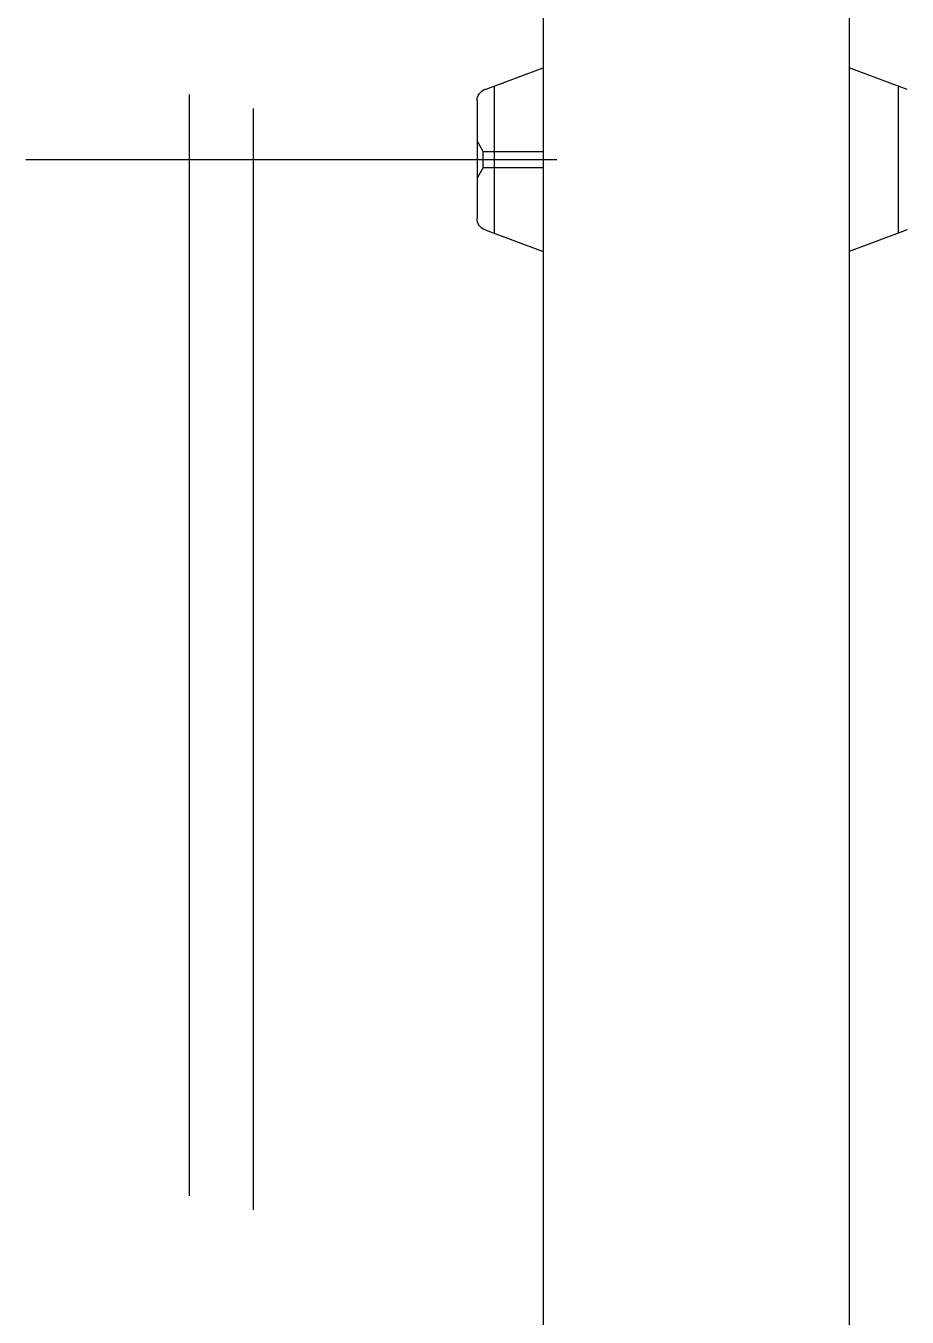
# Model space of a CAD drawing. Extents: x 152195838 to 160350639, y 364657247 to 370318102.
# Drawn here: x 157591878 to 157592238, y 365042932 to 365043460 of the extents above; entities that cross this region are included whole.
import ezdxf

# ---------------------------------------------------------------- set-up
doc = ezdxf.new("R2010")
doc.units = 0
doc.header["$MEASUREMENT"] = 0
doc.linetypes.add('HID', pattern=[2.3, 1.5, -0.8])
doc.layers.get('0').update_dxf_attribs({"linetype": 'CONTINUOUS'})
doc.layers.add('XR-PLAN$0$자동도어', color=4, linetype='CONTINUOUS')
doc.layers.add('㈜SE&C OPEN', color=9, linetype='HID')

# ---------------------------------------------------------------- blocks, each defined once
blk = doc.blocks.new('sa9w7er')
at = {"layer": 'XR-PLAN$0$자동도어', "linetype": 'Continuous'}
for p, q in [((1987720.06, 837653.57), (1987711.27, 837629.84)), ((1987720.06, 837653.57), (1987711.27, 837629.84)), ((1987777.47, 837653.57), (1987786.27, 837629.84)), ((1987777.47, 837653.57), (1987786.27, 837629.84)), ((1987778.86, 837649.84), (1987718.67, 837649.84)), ((1987778.86, 837649.84), (1987718.67, 837649.84)), ((1987824.65, 837629.84), (1986585.38, 837629.84)), ((1987824.65, 837629.84), (1986585.38, 837629.84)), ((1987786.27, 837629.84), (1987711.27, 837629.84)), ((1987786.27, 837629.84), (1987711.27, 837629.84)), ((1987748.77, 837293.5), (1987748.77, 837510.39)), ((1987748.77, 837293.5), (1987748.77, 837510.39)), ((1987824.65, 837504.84), (1986612.84, 837504.84)), ((1987824.65, 837504.84), (1986612.84, 837504.84)), ((1987786.27, 837504.84), (1987711.27, 837504.84)), ((1987720.06, 837481.1), (1987711.27, 837504.84)), ((1987786.27, 837504.84), (1987711.27, 837504.84)), ((1987720.06, 837481.1), (1987711.27, 837504.84)), ((1987745.52, 837480.37), (1987745.52, 837504.84)), ((1987745.52, 837480.37), (1987745.52, 837504.84)), ((1987752.02, 837480.37), (1987752.02, 837504.84)), ((1987752.02, 837480.37), (1987752.02, 837504.84)), ((1987777.47, 837481.1), (1987786.27, 837504.84)), ((1987777.47, 837481.1), (1987786.27, 837504.84)), ((1987778.86, 837484.84), (1987718.67, 837484.84)), ((1987778.86, 837484.84), (1987718.67, 837484.84)), ((1987745.52, 837480.37), (1987741.13, 837477.84)), ((1987745.52, 837480.37), (1987741.13, 837477.84)), ((1987745.52, 837480.37), (1987752.02, 837480.37)), ((1987745.52, 837480.37), (1987752.02, 837480.37)), ((1987752.02, 837480.37), (1987756.4, 837477.84)), ((1987752.02, 837480.37), (1987756.4, 837477.84)), ((1987772.79, 837477.84), (1987724.75, 837477.84)), ((1987772.79, 837477.84), (1987724.75, 837477.84))]:
    blk.add_line(p, q, dxfattribs=at)
for centre, start, end in [((1987724.75, 837482.84), 200.3231, 270), ((1987724.75, 837482.84), 200.3231, 270), ((1987772.79, 837482.84), 270, 339.6769), ((1987772.79, 837482.84), 270, 339.6769)]:
    blk.add_arc(centre, 5, start, end, dxfattribs=at)
at = {"layer": '㈜SE&C OPEN', "ltscale": 300}
for p, q in [((1990529.61, 837386.4), (1985221.29, 837386.4)), ((1990535.41, 837360.28), (1985215.49, 837360.28))]:
    blk.add_line(p, q, dxfattribs=at)

msp = doc.modelspace()

# ---------------------------------------------------------------- block references
at = {"linetype": 'Continuous', "ltscale": 5, "xscale": -1, "rotation": 270}
msp.add_blockref('sa9w7er', (156754584.1707, 363055656.1222), dxfattribs=at)

doc.saveas('drawing.dxf')
